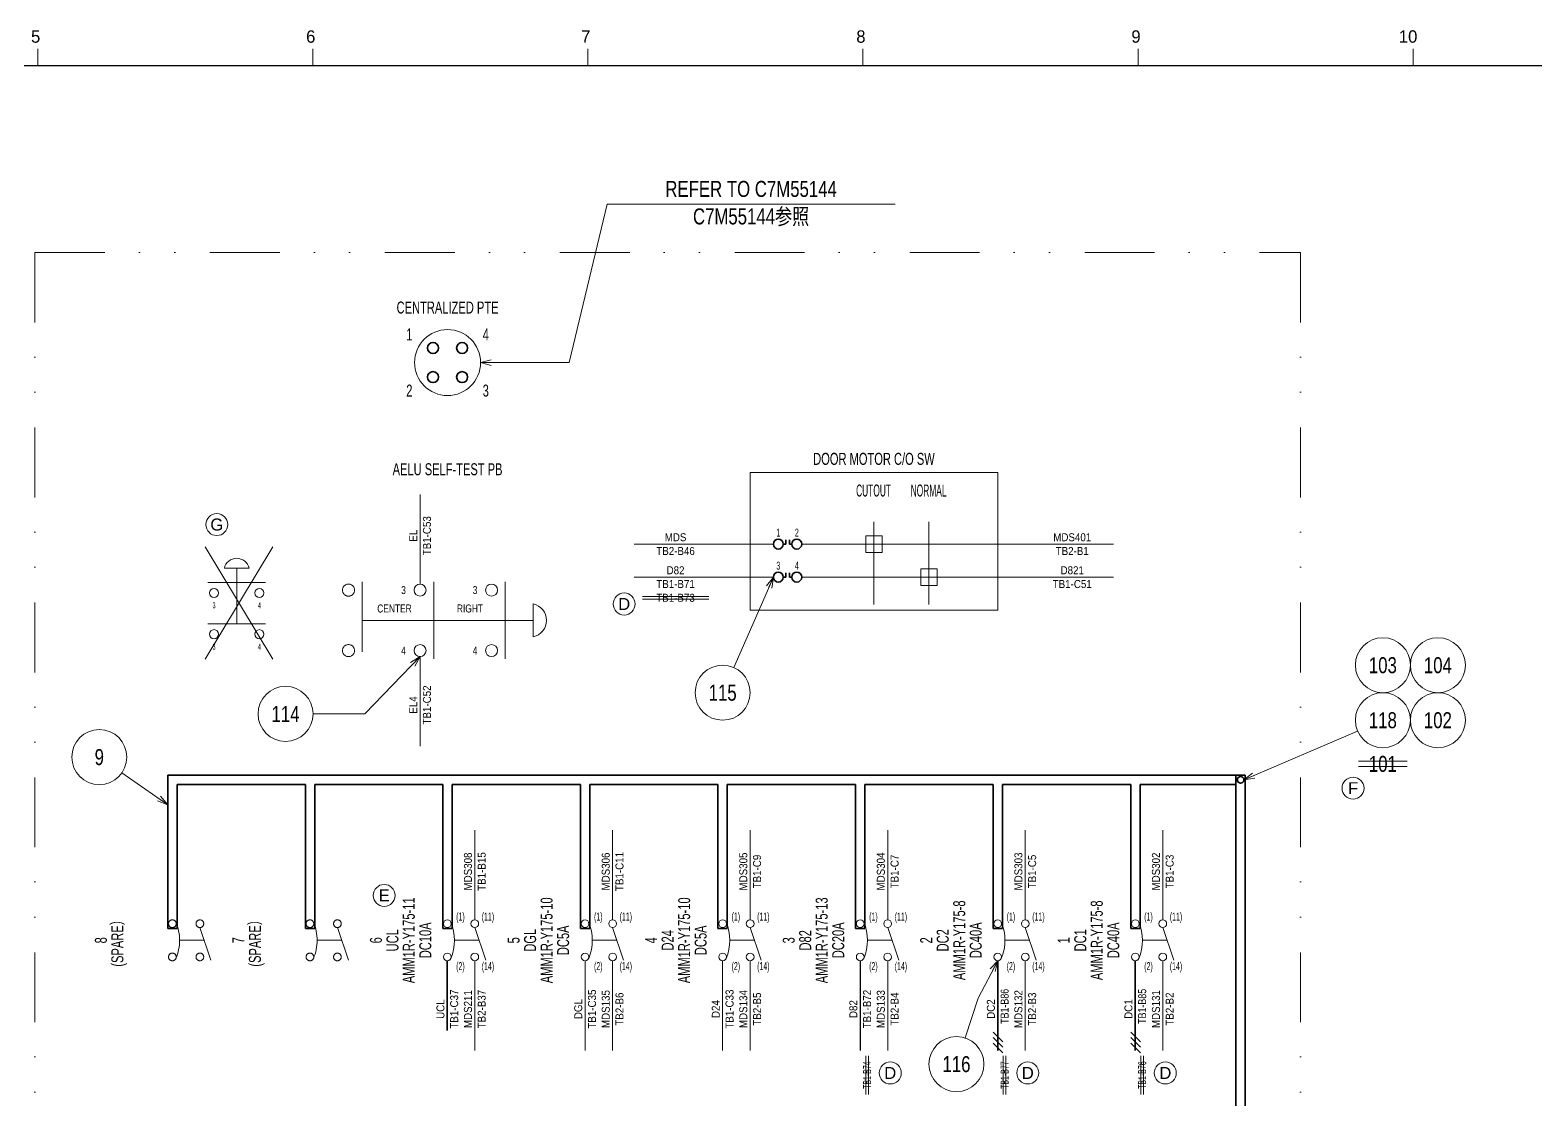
# Model space of a CAD drawing. Header units: millimetres. Extents: x 10 to 832, y 7 to 590.
# Drawn here: x 284.1 to 557.8, y 396 to 590.4 of the extents above; entities that cross this region are included whole.
import ezdxf
from ezdxf.enums import TextEntityAlignment as Align

# ---------------------------------------------------------------- set-up
doc = ezdxf.new("R2010")
doc.units = ezdxf.units.MM
for name, pattern in [('DASHDOT', [25.3, 12.7, -6.3, 0, -6.3]), ('DASHED', [19, 12.7, -6.3]), ('DIVIDE', [31.6, 12.7, -6.3, 0, -6.3, 0, -6.3])]:
    doc.linetypes.add(name, pattern=pattern)
for name, color, linetype in [('GR1_02', 7, 'Continuous'), ('GR1_03', 7, 'Continuous'), ('GR1_04', 7, 'Continuous'), ('GR1_05', 7, 'Continuous'), ('GR1_13', 7, 'Continuous'), ('GR1_15', 7, 'Continuous'), ('図面枠B6M', 7, 'Continuous')]:
    doc.layers.add(name, color=color, linetype=linetype)
doc.styles.add('HG丸ｺﾞｼｯｸM-PRO', font='')
doc.styles.get('HG丸ｺﾞｼｯｸM-PRO').set_extended_font_data('HG丸ｺﾞｼｯｸM-PRO')

# ---------------------------------------------------------------- blocks, each defined once
blk = doc.blocks.new('BLKF023')
at = {"layer": '図面枠B6M', "color": 4, "linetype": 'Continuous', "lineweight": 13}
for p, q in [((285.5, 587), (285.5, 584)), ((335.5, 587), (335.5, 584)), ((385.5, 587), (385.5, 584)), ((435.5, 587), (435.5, 584)), ((485.5, 587), (485.5, 584)), ((535.5, 587), (535.5, 584))]:
    blk.add_line(p, q, dxfattribs=at)
at = {"layer": '図面枠B6M', "color": 2, "linetype": 'Continuous', "lineweight": 25}
blk.add_line((35.5, 584), (831.5, 584), dxfattribs=at)
at = {"layer": '図面枠B6M', "color": 4, "linetype": 'Continuous', "lineweight": 13, "style": 'HG丸ｺﾞｼｯｸM-PRO', "width": 1.003994}
for s, height, p in [('5', 2.25, (284.29, 587.45)), ('6', 2.25, (334.29, 587.45)), ('7', 2.25, (384.29, 587.45)), ('8', 2.25, (434.29, 587.45)), ('9', 2.25, (484.29, 587.45)), ('10', 2.255, (532.9, 587.45))]:
    blk.add_text(s, height=height, dxfattribs=at).set_placement(p, align=Align.BOTTOM_LEFT)
blk = doc.blocks.new('BLKF028')
at = {"layer": 'GR1_02', "color": 4, "linetype": 'Continuous', "lineweight": 13}
blk.add_line((492, 421.41), (490, 427.32), dxfattribs=at)
at = {"layer": 'GR1_02', "color": 4, "linetype": 'DASHDOT', "lineweight": 13}
blk.add_line((486.31, 425), (490.82, 425), dxfattribs=at)
at = {"layer": 'GR1_02', "color": 4, "linetype": 'Continuous', "lineweight": 13}
for centre in [(485, 428.02), (490, 428.02), (485, 421.98), (490, 421.98)]:
    blk.add_circle(centre, 0.701, dxfattribs=at)
blk.add_arc((477.81, 425), 8.5, 337.237, 22.763, dxfattribs=at)
at = {"layer": 'GR1_02', "color": 4, "linetype": 'Continuous', "lineweight": 13, "style": 'HG丸ｺﾞｼｯｸM-PRO'}
for s, width, p in [('(1)', 0.521222, (487.4, 429.32)), ('(11)', 0.521214, (492.4, 429.32)), ('(2)', 0.521222, (487.4, 420.31)), ('(14)', 0.521214, (492.4, 420.31))]:
    blk.add_text(s, height=1.455, dxfattribs=dict(at, width=width)).set_placement(p, align=Align.MIDDLE_CENTER)
blk = doc.blocks.new('BLKF029')
at = {"layer": 'GR1_02', "color": 4, "linetype": 'Continuous', "lineweight": 13}
blk.add_line((467, 421.41), (465, 427.32), dxfattribs=at)
at = {"layer": 'GR1_02', "color": 4, "linetype": 'DASHDOT', "lineweight": 13}
blk.add_line((461.31, 425), (465.82, 425), dxfattribs=at)
at = {"layer": 'GR1_02', "color": 4, "linetype": 'Continuous', "lineweight": 13}
for centre in [(460, 428.02), (465, 428.02), (460, 421.98), (465, 421.98)]:
    blk.add_circle(centre, 0.701, dxfattribs=at)
blk.add_arc((452.81, 425), 8.5, 337.237, 22.763, dxfattribs=at)
at = {"layer": 'GR1_02', "color": 4, "linetype": 'Continuous', "lineweight": 13, "style": 'HG丸ｺﾞｼｯｸM-PRO'}
for s, width, p in [('(1)', 0.521222, (462.4, 429.32)), ('(11)', 0.521214, (467.4, 429.32)), ('(2)', 0.521222, (462.4, 420.31)), ('(14)', 0.521214, (467.4, 420.31))]:
    blk.add_text(s, height=1.455, dxfattribs=dict(at, width=width)).set_placement(p, align=Align.MIDDLE_CENTER)
blk = doc.blocks.new('BLKF030')
at = {"layer": 'GR1_02', "color": 4, "linetype": 'Continuous', "lineweight": 13}
blk.add_line((442, 421.41), (440, 427.32), dxfattribs=at)
at = {"layer": 'GR1_02', "color": 4, "linetype": 'DASHDOT', "lineweight": 13}
blk.add_line((436.31, 425), (440.82, 425), dxfattribs=at)
at = {"layer": 'GR1_02', "color": 4, "linetype": 'Continuous', "lineweight": 13}
for centre in [(435, 428.02), (440, 428.02), (435, 421.98), (440, 421.98)]:
    blk.add_circle(centre, 0.701, dxfattribs=at)
blk.add_arc((427.81, 425), 8.5, 337.237, 22.763, dxfattribs=at)
at = {"layer": 'GR1_02', "color": 4, "linetype": 'Continuous', "lineweight": 13, "style": 'HG丸ｺﾞｼｯｸM-PRO'}
for s, width, p in [('(1)', 0.521222, (437.4, 429.32)), ('(11)', 0.521214, (442.4, 429.32)), ('(2)', 0.521222, (437.4, 420.31)), ('(14)', 0.521214, (442.4, 420.31))]:
    blk.add_text(s, height=1.455, dxfattribs=dict(at, width=width)).set_placement(p, align=Align.MIDDLE_CENTER)
blk = doc.blocks.new('BLKF031')
at = {"layer": 'GR1_02', "color": 4, "linetype": 'Continuous', "lineweight": 13}
blk.add_line((417, 421.41), (415, 427.32), dxfattribs=at)
at = {"layer": 'GR1_02', "color": 4, "linetype": 'DASHDOT', "lineweight": 13}
blk.add_line((411.31, 425), (415.82, 425), dxfattribs=at)
at = {"layer": 'GR1_02', "color": 4, "linetype": 'Continuous', "lineweight": 13}
for centre in [(410, 428.02), (415, 428.02), (410, 421.98), (415, 421.98)]:
    blk.add_circle(centre, 0.701, dxfattribs=at)
blk.add_arc((402.81, 425), 8.5, 337.237, 22.763, dxfattribs=at)
at = {"layer": 'GR1_02', "color": 4, "linetype": 'Continuous', "lineweight": 13, "style": 'HG丸ｺﾞｼｯｸM-PRO'}
for s, width, p in [('(1)', 0.521222, (412.4, 429.32)), ('(11)', 0.521214, (417.4, 429.32)), ('(2)', 0.521222, (412.4, 420.31)), ('(14)', 0.521214, (417.4, 420.31))]:
    blk.add_text(s, height=1.455, dxfattribs=dict(at, width=width)).set_placement(p, align=Align.MIDDLE_CENTER)
blk = doc.blocks.new('BLKF032')
at = {"layer": 'GR1_02', "color": 4, "linetype": 'Continuous', "lineweight": 13}
blk.add_line((392, 421.41), (390, 427.32), dxfattribs=at)
at = {"layer": 'GR1_02', "color": 4, "linetype": 'DASHDOT', "lineweight": 13}
blk.add_line((386.31, 425), (390.82, 425), dxfattribs=at)
at = {"layer": 'GR1_02', "color": 4, "linetype": 'Continuous', "lineweight": 13}
for centre in [(385, 428.02), (390, 428.02), (385, 421.98), (390, 421.98)]:
    blk.add_circle(centre, 0.701, dxfattribs=at)
blk.add_arc((377.81, 425), 8.5, 337.237, 22.763, dxfattribs=at)
at = {"layer": 'GR1_02', "color": 4, "linetype": 'Continuous', "lineweight": 13, "style": 'HG丸ｺﾞｼｯｸM-PRO'}
for s, width, p in [('(1)', 0.521222, (387.4, 429.32)), ('(11)', 0.521214, (392.4, 429.32)), ('(2)', 0.521222, (387.4, 420.31)), ('(14)', 0.521214, (392.4, 420.31))]:
    blk.add_text(s, height=1.455, dxfattribs=dict(at, width=width)).set_placement(p, align=Align.MIDDLE_CENTER)
blk = doc.blocks.new('BLKF063')
at = {"layer": 'GR1_02', "color": 4, "linetype": 'DIVIDE', "lineweight": 13}
for p, q in [((341.98, 421.41), (339.98, 427.32)), ((336.29, 425), (340.8, 425))]:
    blk.add_line(p, q, dxfattribs=at)
for centre in [(334.98, 428.02), (339.98, 428.02), (334.98, 421.98), (339.98, 421.98)]:
    blk.add_circle(centre, 0.701, dxfattribs=at)
blk.add_arc((327.79, 425), 8.5, 337.237, 22.763, dxfattribs=at)
blk = doc.blocks.new('BLKF064')
at = {"layer": 'GR1_02', "color": 4, "linetype": 'DIVIDE', "lineweight": 13}
for p, q in [((316.98, 421.41), (314.98, 427.32)), ((311.29, 425), (315.8, 425))]:
    blk.add_line(p, q, dxfattribs=at)
for centre in [(309.98, 428.02), (314.98, 428.02), (309.98, 421.98), (314.98, 421.98)]:
    blk.add_circle(centre, 0.701, dxfattribs=at)
blk.add_arc((302.79, 425), 8.5, 337.237, 22.763, dxfattribs=at)
blk = doc.blocks.new('BLKF065')
at = {"layer": 'GR1_03', "color": 3, "linetype": 'Continuous', "lineweight": 35}
for p, q in [((503.3, 455), (309.15, 455)), ((309.15, 455), (309.15, 427.17)), ((310.85, 453.3), (310.85, 427.17)), ((334.15, 453.3), (310.85, 453.3)), ((334.15, 453.3), (334.15, 427.17)), ((335.85, 453.3), (335.85, 427.17)), ((359.15, 453.3), (335.85, 453.3)), ((359.15, 427.17), (359.15, 453.3)), ((384.15, 453.3), (360.85, 453.3)), ((360.85, 427.17), (360.85, 453.3)), ((384.15, 453.3), (384.15, 427.17)), ((385.85, 453.3), (385.85, 427.17)), ((409.15, 453.3), (385.85, 453.3)), ((409.15, 453.3), (409.15, 427.17)), ((410.85, 453.3), (410.85, 427.17)), ((434.15, 453.3), (410.85, 453.3)), ((434.15, 453.3), (434.15, 427.17)), ((459.17, 453.3), (435.85, 453.3)), ((435.85, 453.3), (435.85, 427.17)), ((459.17, 453.3), (459.17, 427.17)), ((460.87, 453.3), (460.87, 427.17)), ((484.18, 453.3), (460.87, 453.3)), ((484.18, 453.3), (484.18, 427.17)), ((485.88, 453.3), (485.88, 427.17)), ((503.3, 453.3), (485.88, 453.3)), ((309.15, 427.17), (310.85, 427.17)), ((334.15, 427.17), (335.85, 427.17)), ((359.15, 427.17), (360.85, 427.17)), ((384.15, 427.17), (385.85, 427.17)), ((409.15, 427.17), (410.85, 427.17)), ((434.15, 427.17), (435.85, 427.17)), ((459.17, 427.17), (460.87, 427.17)), ((484.18, 427.17), (485.88, 427.17))]:
    blk.add_line(p, q, dxfattribs=at)
blk = doc.blocks.new('BLKF070')
at = {"layer": 'GR1_03', "color": 3, "linetype": 'Continuous', "lineweight": 35}
for p, q in [((503.3, 455), (503.3, 159.34)), ((505, 455), (503.3, 455)), ((505, 455), (505, 150.66)), ((497.26, 158.34), (498.26, 159.34)), ((498.26, 159.34), (503.3, 159.34)), ((497.26, 151.66), (497.26, 158.34)), ((497.26, 151.66), (498.26, 150.66)), ((505, 150.66), (498.26, 150.66))]:
    blk.add_line(p, q, dxfattribs=at)
for centre, radius in [((504.15, 454.15), 0.6), ((504.15, 394.15), 0.6), ((504.15, 334.15), 0.6), ((504.15, 274.15), 0.6), ((504.15, 214.15), 0.6), ((500.8, 155), 1.24)]:
    blk.add_circle(centre, radius, dxfattribs=at)
blk = doc.blocks.new('FXTIP_ARROW_S')
at = {"color": 0, "linetype": 'Continuous', "lineweight": -2}
for q in [(-1, 0), (-0.97, 0.26), (-0.97, -0.26)]:
    blk.add_line((0, 0), q, dxfattribs=at)
blk = doc.blocks.new('BLKF191')
at = {"layer": 'GR1_02', "color": 4, "linetype": 'Continuous', "lineweight": 13}
for p, q in [((415, 510), (460, 510)), ((415, 485), (415, 510)), ((460, 485), (460, 510)), ((437.5, 486), (437.5, 501.08)), ((447.5, 486), (447.5, 501.08)), ((436, 498.5), (436, 495.5)), ((436, 498.5), (439, 498.5)), ((439, 498.5), (439, 495.5)), ((455.75, 497), (424.38, 497)), ((436, 495.5), (439, 495.5)), ((455.75, 491), (424.38, 491)), ((446, 492.5), (446, 489.5)), ((446, 492.5), (449, 492.5)), ((449, 492.5), (449, 489.5)), ((446, 489.5), (449, 489.5)), ((415, 485), (460, 485))]:
    blk.add_line(p, q, dxfattribs=at)
at = {"layer": 'GR1_02', "color": 3, "linetype": 'Continuous', "lineweight": 35}
for p, q in [((421.02, 497), (421.46, 497)), ((421.46, 497.76), (421.46, 497)), ((422.14, 497.76), (422.14, 497)), ((422.58, 497), (422.14, 497)), ((421.02, 491), (421.46, 491)), ((421.46, 491.76), (421.46, 491)), ((422.14, 491.76), (422.14, 491)), ((422.58, 491), (422.14, 491))]:
    blk.add_line(p, q, dxfattribs=at)
for centre in [(420.12, 497), (423.48, 497), (420.12, 491), (423.48, 491)]:
    blk.add_circle(centre, 0.896, dxfattribs=at)
at = {"layer": 'GR1_02', "color": 3, "linetype": 'Continuous', "lineweight": 35, "style": 'HG丸ｺﾞｼｯｸM-PRO'}
for s, height, width, p in [('DOOR MOTOR C/O SW', 2.1818, 0.691837, (437.5, 512.5)), ('1', 1.45, 0.521199, (420.12, 499.09)), ('2', 1.45, 0.521199, (423.48, 499.09)), ('3', 1.45, 0.521199, (420.12, 493.09)), ('4', 1.45, 0.521199, (423.48, 493.09))]:
    blk.add_text(s, height=height, dxfattribs=dict(at, width=width)).set_placement(p, align=Align.MIDDLE_CENTER)
for s, width, p in [('CUTOUT', 0.521238, (437.43, 505)), ('NORMAL', 0.522012, (447.43, 505))]:
    blk.add_text(s, height=2.182, dxfattribs=dict(at, width=width)).set_placement(p, align=Align.BOTTOM_CENTER)
blk = doc.blocks.new('BLKF244')
at = {"layer": 'GR1_05', "color": 4, "linetype": 'Continuous', "lineweight": 13}
blk.add_circle((490.46, 400.89), 2, dxfattribs=at)
at = {"layer": 'GR1_05', "color": 4, "linetype": 'Continuous', "lineweight": 13, "style": 'HG丸ｺﾞｼｯｸM-PRO', "width": 1.042833}
blk.add_text('D', height=2.18, dxfattribs=at).set_placement((490.46, 400.89), align=Align.MIDDLE_CENTER)
blk = doc.blocks.new('BLKF245')
at = {"layer": 'GR1_05', "color": 4, "linetype": 'Continuous', "lineweight": 13}
blk.add_circle((465.46, 400.89), 2, dxfattribs=at)
at = {"layer": 'GR1_05', "color": 4, "linetype": 'Continuous', "lineweight": 13, "style": 'HG丸ｺﾞｼｯｸM-PRO', "width": 1.042833}
blk.add_text('D', height=2.18, dxfattribs=at).set_placement((465.46, 400.89), align=Align.MIDDLE_CENTER)
blk = doc.blocks.new('BLKF246')
at = {"layer": 'GR1_05', "color": 4, "linetype": 'Continuous', "lineweight": 13}
blk.add_circle((440.46, 400.89), 2, dxfattribs=at)
at = {"layer": 'GR1_05', "color": 4, "linetype": 'Continuous', "lineweight": 13, "style": 'HG丸ｺﾞｼｯｸM-PRO', "width": 1.042833}
blk.add_text('D', height=2.18, dxfattribs=at).set_placement((440.46, 400.89), align=Align.MIDDLE_CENTER)
blk = doc.blocks.new('BLKF247')
at = {"layer": 'GR1_05', "color": 4, "linetype": 'Continuous', "lineweight": 13}
blk.add_circle((392.1, 486.12), 2, dxfattribs=at)
at = {"layer": 'GR1_05', "color": 4, "linetype": 'Continuous', "lineweight": 13, "style": 'HG丸ｺﾞｼｯｸM-PRO', "width": 1.042833}
blk.add_text('D', height=2.18, dxfattribs=at).set_placement((392.1, 486.12), align=Align.MIDDLE_CENTER)
blk = doc.blocks.new('BLKF267')
at = {"layer": 'GR1_05', "color": 4, "linetype": 'Continuous', "lineweight": 13}
blk.add_circle((348.48, 433.15), 2, dxfattribs=at)
at = {"layer": 'GR1_05', "color": 4, "linetype": 'Continuous', "lineweight": 13, "style": 'HG丸ｺﾞｼｯｸM-PRO', "width": 1.04259}
blk.add_text('E', height=2.18, dxfattribs=at).set_placement((348.48, 433.15), align=Align.MIDDLE_CENTER)
blk = doc.blocks.new('BLKF269')
at = {"layer": 'GR1_02', "color": 4, "linetype": 'Continuous', "lineweight": 13}
blk.add_line((366.95, 421.41), (364.95, 427.32), dxfattribs=at)
at = {"layer": 'GR1_02', "color": 4, "linetype": 'DASHDOT', "lineweight": 13}
blk.add_line((361.26, 425), (365.76, 425), dxfattribs=at)
at = {"layer": 'GR1_02', "color": 4, "linetype": 'Continuous', "lineweight": 13}
for centre in [(359.95, 428.02), (364.95, 428.02), (359.95, 421.98), (364.95, 421.98)]:
    blk.add_circle(centre, 0.701, dxfattribs=at)
blk.add_arc((352.76, 425), 8.5, 337.237, 22.763, dxfattribs=at)
at = {"layer": 'GR1_02', "color": 4, "linetype": 'Continuous', "lineweight": 13, "style": 'HG丸ｺﾞｼｯｸM-PRO'}
for s, width, p in [('(1)', 0.521222, (362.34, 429.32)), ('(11)', 0.521214, (367.34, 429.32)), ('(2)', 0.521222, (362.34, 420.31)), ('(14)', 0.521214, (367.34, 420.31))]:
    blk.add_text(s, height=1.455, dxfattribs=dict(at, width=width)).set_placement(p, align=Align.MIDDLE_CENTER)
blk = doc.blocks.new('BLKF284')
at = {"layer": 'GR1_05', "color": 4, "linetype": 'Continuous', "lineweight": 13}
blk.add_circle((524.59, 452.65), 2, dxfattribs=at)
at = {"layer": 'GR1_05', "color": 4, "linetype": 'Continuous', "lineweight": 13, "style": 'HG丸ｺﾞｼｯｸM-PRO', "width": 1.042153}
blk.add_text('F', height=2.18, dxfattribs=at).set_placement((524.59, 452.65), align=Align.MIDDLE_CENTER)
blk = doc.blocks.new('BLKF287')
at = {"layer": 'GR1_05', "color": 4, "linetype": 'Continuous', "lineweight": 13}
for p, q in [((316.43, 490), (326.93, 490)), ((319.43, 492.63), (323.93, 492.63)), ((321.68, 492.63), (321.68, 482.5)), ((316.43, 482.5), (326.93, 482.5))]:
    blk.add_line(p, q, dxfattribs=at)
for centre in [(317.56, 488.13), (325.81, 488.13), (317.56, 480.63), (325.81, 480.63)]:
    blk.add_circle(centre, 0.825, dxfattribs=at)
blk.add_arc((321.68, 492.12), 2.31, 12.6804, 167.3196, dxfattribs=at)
at = {"layer": 'GR1_05', "color": 3, "linetype": 'Continuous', "lineweight": 35, "style": 'HG丸ｺﾞｼｯｸM-PRO', "width": 0.521199}
for s, p in [('3', (317.56, 485.88)), ('4', (325.81, 485.88)), ('3', (317.56, 478.38)), ('4', (325.81, 478.38))]:
    blk.add_text(s, height=1.09, dxfattribs=at).set_placement(p, align=Align.MIDDLE_CENTER)
blk = doc.blocks.new('BLKF288')
at = {"layer": 'GR1_05', "color": 4, "linetype": 'Continuous', "lineweight": 13}
blk.add_circle((318.06, 500.56), 2, dxfattribs=at)
at = {"layer": 'GR1_05', "color": 4, "linetype": 'Continuous', "lineweight": 13, "style": 'HG丸ｺﾞｼｯｸM-PRO', "width": 1.042883}
blk.add_text('G', height=2.18, dxfattribs=at).set_placement((318.06, 500.56), align=Align.MIDDLE_CENTER)
blk = doc.blocks.new('BLKF306')
at = {"layer": 'GR1_13', "color": 4, "linetype": 'DIVIDE', "lineweight": 13}
for p, q in [((285, 550), (515, 550)), ((285, 550), (285, 135)), ((515, 550), (515, 135))]:
    blk.add_line(p, q, dxfattribs=at)

msp = doc.modelspace()

# ---------------------------------------------------------------- linework, layer by layer
at = {"layer": 'GR1_02', "color": 4, "linetype": 'Continuous', "lineweight": 13}
for p, q in [((382.09, 530), (389.01, 558.8)), ((389.01, 558.8), (441.33, 558.8)), ((366, 530), (382.09, 530)), ((357.5, 490.15), (357.5, 476.15)), ((370.5, 490.15), (370.5, 476.15)), ((375.57, 486.15), (375.57, 480.15)), ((375.57, 483.15), (344.5, 483.15))]:
    msp.add_line(p, q, dxfattribs=at)
at = {"layer": 'GR1_02', "color": 4, "linetype": 'DIVIDE', "lineweight": 13}
msp.add_line((344.5, 490.15), (344.5, 476.15), dxfattribs=at)
at = {"layer": 'GR1_02', "color": 4, "linetype": 'Continuous', "lineweight": 13}
for centre, radius in [((360, 530), 6), ((355, 488.65), 1.1), ((368, 488.65), 1.1), ((355, 477.65), 1.1), ((368, 477.65), 1.1)]:
    msp.add_circle(centre, radius, dxfattribs=at)
at = {"layer": 'GR1_02', "color": 3, "linetype": 'Continuous', "lineweight": 35}
for centre in [(357.35, 532.65), (362.65, 532.65), (357.35, 527.35), (362.65, 527.35)]:
    msp.add_circle(centre, 1, dxfattribs=at)
at = {"layer": 'GR1_02', "color": 4, "linetype": 'DIVIDE', "lineweight": 13}
for centre in [(342, 488.65), (342, 477.65)]:
    msp.add_circle(centre, 1.1, dxfattribs=at)
at = {"layer": 'GR1_02', "color": 4, "linetype": 'Continuous', "lineweight": 13}
msp.add_arc((374.9, 483.15), 3.08, 282.6804, 77.3196, dxfattribs=at)
at = {"layer": 'GR1_03', "color": 4, "linetype": 'Continuous', "lineweight": 13}
for p, q in [((355, 489.75), (355, 506.03)), ((419.22, 497), (393.94, 497)), ((481.04, 497), (455.75, 497)), ((419.22, 491), (393.94, 491)), ((481.04, 491), (455.75, 491)), ((355, 460.27), (355, 476.55)), ((364.95, 445), (364.95, 428.72)), ((390, 445), (390, 428.72)), ((415, 445), (415, 428.72)), ((440, 445), (440, 428.72)), ((465, 445), (465, 428.72)), ((490, 445), (490, 428.72)), ((364.95, 421.28), (364.95, 405)), ((385, 421.28), (385, 405)), ((390, 421.28), (390, 405)), ((410, 421.28), (410, 405)), ((415, 421.28), (415, 405)), ((440, 421.28), (440, 405)), ((465, 421.28), (465, 405)), ((490, 421.28), (490, 405)), ((459.18, 408.32), (460.95, 406.55)), ((484.18, 408.32), (485.95, 406.55)), ((459.18, 407.32), (460.95, 405.55)), ((459.18, 406.32), (460.95, 404.55)), ((484.18, 407.32), (485.95, 405.55)), ((484.18, 406.32), (485.95, 404.55))]:
    msp.add_line(p, q, dxfattribs=at)
at = {"layer": 'GR1_03', "color": 3, "linetype": 'DASHED', "lineweight": 35}
msp.add_line((359.95, 421.28), (359.95, 405), dxfattribs=at)
at = {"layer": 'GR1_03', "color": 2, "linetype": 'Continuous', "lineweight": 25}
msp.add_line((435, 421.28), (435, 405), dxfattribs=at)
at = {"layer": 'GR1_03', "color": 3, "linetype": 'Continuous', "lineweight": 35}
for p, q in [((460, 421.28), (460, 405)), ((485, 421.28), (485, 405))]:
    msp.add_line(p, q, dxfattribs=at)
at = {"layer": 'GR1_05', "color": 4, "linetype": 'Continuous', "lineweight": 13}
for p, q in [((328.22, 496.5), (315.96, 476.08)), ((315.96, 496.5), (328.22, 476.08)), ((395.42, 487.5), (407.46, 487.5)), ((395.42, 487), (407.46, 487)), ((525.56, 457.56), (534.44, 457.56)), ((525.56, 456.56), (534.44, 456.56)), ((436, 397), (436, 404)), ((436.5, 397), (436.5, 404)), ((461, 397), (461, 404)), ((461.5, 397), (461.5, 404)), ((486, 397), (486, 404)), ((486.5, 397), (486.5, 404))]:
    msp.add_line(p, q, dxfattribs=at)
at = {"layer": 'GR1_15', "color": 4, "linetype": 'Continuous', "lineweight": 13}
for p, q in [((419.22, 491), (412.01, 474.58)), ((355, 476.55), (344.95, 466.14)), ((344.95, 466.14), (335.55, 466.14)), ((504.75, 454.15), (525.41, 463.03)), ((309.15, 449.65), (300.81, 455.45)), ((460, 421.28), (456.43, 414.51)), ((456.43, 414.51), (454.06, 407.25))]:
    msp.add_line(p, q, dxfattribs=at)
for centre in [(530, 475), (540, 475), (410, 470), (330.55, 466.14), (530, 465), (540, 465), (296.7, 458.3), (452.5, 402.5)]:
    msp.add_circle(centre, 5, dxfattribs=at)

# ---------------------------------------------------------------- block references
at = {"layer": 'GR1_02', "color": 4, "linetype": 'Continuous', "lineweight": 13, "xscale": 2, "yscale": 2, "rotation": 180}
msp.add_blockref('FXTIP_ARROW_S', (366, 530), dxfattribs=at)
at = {"layer": 'GR1_02', "color": 3, "linetype": 'Continuous', "lineweight": 35}
msp.add_blockref('BLKF191', (0, 0), dxfattribs=at)
at = {"layer": 'GR1_02', "color": 4, "linetype": 'Continuous', "lineweight": 13}
for name in ['BLKF269', 'BLKF032', 'BLKF031', 'BLKF030', 'BLKF029', 'BLKF028']:
    msp.add_blockref(name, (0, 0), dxfattribs=at)
at = {"layer": 'GR1_02', "color": 4, "linetype": 'DIVIDE', "lineweight": 13}
for name in ['BLKF064', 'BLKF063']:
    msp.add_blockref(name, (0, 0), dxfattribs=at)
at = {"layer": 'GR1_03', "color": 3, "linetype": 'Continuous', "lineweight": 35}
for name in ['BLKF065', 'BLKF070']:
    msp.add_blockref(name, (0, 0), dxfattribs=at)
at = {"layer": 'GR1_05', "color": 4, "linetype": 'Continuous', "lineweight": 13}
for name in ['BLKF288', 'BLKF287', 'BLKF247', 'BLKF284', 'BLKF267', 'BLKF246', 'BLKF245', 'BLKF244']:
    msp.add_blockref(name, (0, 0), dxfattribs=at)
at = {"layer": 'GR1_13', "color": 4, "linetype": 'DIVIDE', "lineweight": 13}
msp.add_blockref('BLKF306', (0, 0), dxfattribs=at)
at = {"layer": 'GR1_15', "color": 4, "linetype": 'Continuous', "lineweight": 13, "xscale": 2, "yscale": 2}
for p, rotation in [((419.22, 491), 66.28708910761283), ((355, 476.55), 45.99825482427374), ((504.75, 454.15), 203.2533404057389), ((309.15, 449.65), 325.1990967539869), ((460, 421.28), 62.23466520003486)]:
    msp.add_blockref('FXTIP_ARROW_S', p, dxfattribs=dict(at, rotation=rotation))
at = {"layer": '図面枠B6M', "color": 4, "linetype": 'Continuous', "lineweight": 13}
msp.add_blockref('BLKF023', (0, 0), dxfattribs=at)

# ---------------------------------------------------------------- texts
at = {"layer": 'GR1_02', "color": 3, "linetype": 'Continuous', "lineweight": 35, "style": 'HG丸ｺﾞｼｯｸM-PRO'}
for s, height, width, p in [('REFER TO C7M55144', 2.9091, 0.783769, (415.17, 559.23)), ('C7M55144参照', 2.909, 0.783347, (415.17, 554.23))]:
    msp.add_text(s, height=height, dxfattribs=dict(at, width=width)).set_placement(p, align=Align.BOTTOM_CENTER)
for s, height, width, p in [('CENTRALIZED PTE', 2.1818, 0.692888, (360, 540)), ('1', 2.18, 0.691275, (353.05, 535.1)), ('4', 2.18, 0.691275, (366.95, 535.1)), ('2', 2.18, 0.691275, (353.05, 524.9)), ('3', 2.18, 0.691275, (366.95, 524.9)), ('AELU SELF-TEST PB', 2.1818, 0.692082, (360, 510.61)), ('3', 1.45, 0.784542, (352, 488.65)), ('3', 1.45, 0.784542, (365, 488.65)), ('4', 1.45, 0.784542, (352, 477.65)), ('4', 1.45, 0.784542, (365, 477.65))]:
    msp.add_text(s, height=height, dxfattribs=dict(at, width=width)).set_placement(p, align=Align.MIDDLE_CENTER)
for s, width, p in [('CENTER', 0.783265, (347.22, 484.14)), ('RIGHT', 0.782772, (361.7, 484.14))]:
    msp.add_text(s, height=1.455, rotation=360, dxfattribs=dict(at, width=width)).set_placement(p, align=Align.BOTTOM_LEFT)
at = {"layer": 'GR1_02', "color": 4, "linetype": 'Continuous', "lineweight": 13, "style": 'HG丸ｺﾞｼｯｸM-PRO'}
for s, height, width, p in [('AMM1R-Y175-11', 2.1818, 0.692153, (352.95, 425)), ('AMM1R-Y175-10', 2.1818, 0.692153, (378, 425)), ('AMM1R-Y175-10', 2.1818, 0.692153, (403, 425)), ('AMM1R-Y175-13', 2.1818, 0.692153, (428, 425)), ('AMM1R-Y175-8', 2.1818, 0.692227, (453, 425)), ('AMM1R-Y175-8', 2.1818, 0.692227, (478, 425)), ('(SPARE）', 2.182, 0.691922, (299.98, 425)), ('(SPARE）', 2.182, 0.691922, (324.98, 425)), ('UCL', 2.182, 0.692693, (349.98, 425)), ('DC10A', 2.182, 0.692605, (355.95, 425)), ('DGL', 2.182, 0.692298, (375, 425)), ('DC5A', 2.182, 0.692919, (381, 425)), ('DC5A', 2.182, 0.692919, (406, 425)), ('DC20A', 2.182, 0.692605, (431, 425)), ('DC40A', 2.182, 0.692605, (456, 425)), ('DC40A', 2.182, 0.692605, (481, 425)), ('8', 2.18, 0.691275, (296.98, 425)), ('7', 2.18, 0.691275, (321.98, 425)), ('6', 2.18, 0.691275, (346.98, 425)), ('5', 2.18, 0.691275, (372, 425)), ('4', 2.18, 0.691275, (397, 425)), ('D24', 2.182, 0.692069, (400, 425)), ('3', 2.18, 0.691275, (422, 425)), ('D82', 2.182, 0.692069, (425, 425)), ('2', 2.18, 0.691275, (447, 425)), ('DC2', 2.182, 0.692819, (450, 425)), ('1', 2.18, 0.691275, (472, 425)), ('DC1', 2.182, 0.692819, (475, 425))]:
    msp.add_text(s, height=height, rotation=90, dxfattribs=dict(at, width=width)).set_placement(p, align=Align.MIDDLE_CENTER)
at = {"layer": 'GR1_04', "color": 3, "linetype": 'Continuous', "lineweight": 35, "style": 'HG丸ｺﾞｼｯｸM-PRO'}
for s, width, p in [('TB1-C53', 0.911795, (356.25, 498.53)), ('EL', 0.912814, (353.75, 498.53)), ('TB1-C52', 0.911795, (356.25, 467.77)), ('EL4', 0.912073, (353.75, 467.77)), ('MDS308', 0.911744, (363.7, 437.5)), ('TB1-B15', 0.911762, (366.2, 437.5)), ('MDS306', 0.911744, (388.75, 437.5)), ('TB1-C11', 0.911795, (391.25, 437.5)), ('MDS305', 0.911744, (413.75, 437.5)), ('MDS304', 0.911744, (438.75, 437.5)), ('MDS303', 0.911744, (463.75, 437.5)), ('MDS302', 0.911744, (488.75, 437.5)), ('TB1-C9', 0.911982, (416.25, 437.5)), ('TB1-C7', 0.911982, (441.25, 437.5)), ('TB1-C5', 0.911982, (466.25, 437.5)), ('TB1-C3', 0.911982, (491.25, 437.5)), ('TB1-B86', 0.829547, (461.25, 413)), ('TB1-B85', 0.829547, (486.25, 413)), ('UCL', 0.912107, (358.7, 412.5)), ('TB1-C37', 0.911795, (361.2, 412.5)), ('MDS211', 0.911744, (363.7, 412.5)), ('TB2-B37', 0.911762, (366.2, 412.5)), ('DGL', 0.911199, (383.75, 412.5)), ('TB1-C35', 0.911795, (386.25, 412.5)), ('MDS135', 0.911744, (388.75, 412.5)), ('TB2-B6', 0.911945, (391.25, 412.5)), ('D24', 0.910898, (408.75, 412.5)), ('TB1-C33', 0.911795, (411.25, 412.5)), ('MDS134', 0.911744, (413.75, 412.5)), ('TB2-B5', 0.911945, (416.25, 412.5)), ('D82', 0.910898, (433.75, 412.5)), ('TB1-B72', 0.911762, (436.25, 412.5)), ('MDS133', 0.911744, (438.75, 412.5)), ('TB2-B4', 0.911945, (441.25, 412.5)), ('DC2', 0.911511, (458.75, 412.5)), ('MDS132', 0.911744, (463.75, 412.5)), ('TB2-B3', 0.911945, (466.25, 412.5)), ('DC1', 0.911511, (483.75, 412.5)), ('MDS131', 0.911744, (488.75, 412.5)), ('TB2-B2', 0.911945, (491.25, 412.5))]:
    msp.add_text(s, height=1.455, rotation=90, dxfattribs=dict(at, width=width)).set_placement(p, align=Align.MIDDLE_CENTER)
for s, width, p in [('MDS', 0.91267, (401.44, 498.25)), ('MDS401', 0.911744, (473.54, 498.25)), ('TB2-B46', 0.911762, (401.44, 495.75)), ('TB2-B1', 0.911945, (473.54, 495.75)), ('D82', 0.910898, (401.44, 492.25)), ('D821', 0.910856, (473.54, 492.25)), ('TB1-B71', 0.911762, (401.44, 489.75)), ('TB1-C51', 0.911795, (473.54, 489.75))]:
    msp.add_text(s, height=1.455, dxfattribs=dict(at, width=width)).set_placement(p, align=Align.MIDDLE_CENTER)
at = {"layer": 'GR1_05', "color": 3, "linetype": 'Continuous', "lineweight": 35, "style": 'HG丸ｺﾞｼｯｸM-PRO', "width": 0.911762}
msp.add_text('TB1-B73', height=1.455, dxfattribs=at).set_placement((401.44, 487.25), align=Align.MIDDLE_CENTER)
at = {"layer": 'GR1_05', "color": 3, "linetype": 'Continuous', "lineweight": 35, "style": 'HG丸ｺﾞｼｯｸM-PRO'}
for s, height, rotation, width, p in [('101', 2.909, 0, 0.784542, (530, 457.06)), ('TB1-B74', 1.455, 90, 0.521242, (436.25, 400.5)), ('TB1-B77', 1.455, 90, 0.521242, (461.25, 400.5)), ('TB1-B76', 1.455, 90, 0.521242, (486.25, 400.5))]:
    msp.add_text(s, height=height, rotation=rotation, dxfattribs=dict(at, width=width)).set_placement(p, align=Align.MIDDLE_CENTER)
at = {"layer": 'GR1_15', "color": 3, "linetype": 'Continuous', "lineweight": 35, "style": 'HG丸ｺﾞｼｯｸM-PRO', "width": 0.784542}
for s, height, p in [('103', 2.909, (530, 475)), ('104', 2.909, (540, 475)), ('115', 2.909, (410, 470)), ('114', 2.909, (330.55, 466.14)), ('118', 2.909, (530, 465)), ('102', 2.909, (540, 465)), ('9', 2.91, (296.7, 458.3)), ('116', 2.909, (452.5, 402.5))]:
    msp.add_text(s, height=height, rotation=0, dxfattribs=at).set_placement(p, align=Align.MIDDLE_CENTER)

doc.saveas('drawing.dxf')
